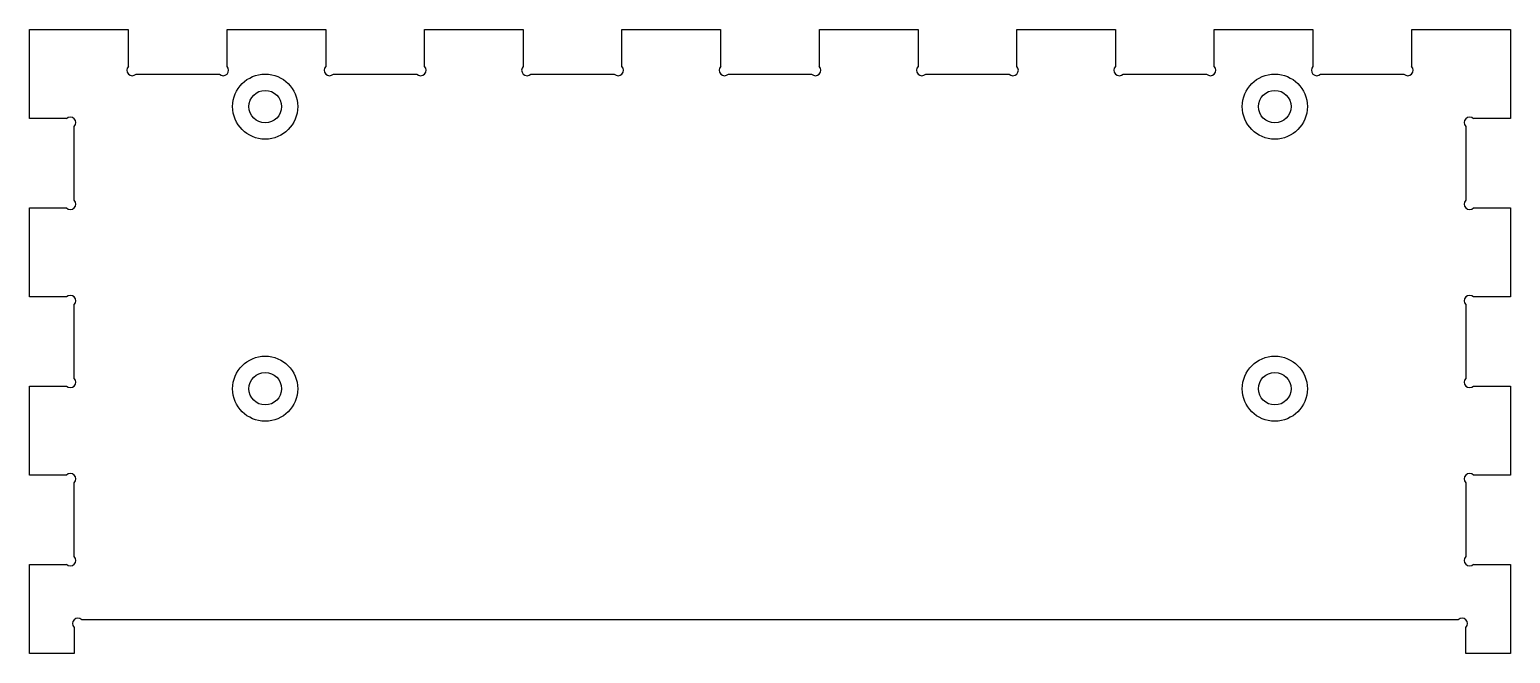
# Model space of a CAD drawing. Extents: x -68 to 68, y -29 to 29.
import ezdxf

# ---------------------------------------------------------------- set-up
doc = ezdxf.new("R2010")
doc.units = 0
doc.layers.add('MODELSKETCH_VISIBLE', color=7, linetype='CONTINUOUS')

msp = doc.modelspace()

# ---------------------------------------------------------------- linework, layer by layer
at = {"layer": 'MODELSKETCH_VISIBLE'}
for p, q in [((-68.2, 20.54), (-68.2, 28.75)), ((-68.2, 28.75), (-59.11, 28.75)), ((-59.11, 28.75), (-59.11, 25.36)), ((-50.01, 28.75), (-40.92, 28.75)), ((-50.01, 25.36), (-50.01, 28.75)), ((-40.92, 28.75), (-40.92, 25.36)), ((-31.83, 28.75), (-22.73, 28.75)), ((-31.83, 25.36), (-31.83, 28.75)), ((-22.73, 28.75), (-22.73, 25.36)), ((-13.64, 28.75), (-4.55, 28.75)), ((-13.64, 25.36), (-13.64, 28.75)), ((-4.55, 28.75), (-4.55, 25.36)), ((4.55, 25.36), (4.55, 28.75)), ((4.55, 28.75), (13.64, 28.75)), ((13.64, 28.75), (13.64, 25.36)), ((22.73, 25.36), (22.73, 28.75)), ((22.73, 28.75), (31.83, 28.75)), ((31.83, 28.75), (31.83, 25.36)), ((40.92, 25.36), (40.92, 28.75)), ((40.92, 28.75), (50.01, 28.75)), ((50.01, 28.75), (50.01, 25.36)), ((59.11, 28.75), (68.2, 28.75)), ((59.11, 25.36), (59.11, 28.75)), ((68.2, 28.75), (68.2, 20.54)), ((-58.4, 24.65), (-50.72, 24.65)), ((-40.21, 24.65), (-32.53, 24.65)), ((-22.03, 24.65), (-14.35, 24.65)), ((-3.84, 24.65), (3.84, 24.65)), ((14.35, 24.65), (22.03, 24.65)), ((32.53, 24.65), (40.21, 24.65)), ((50.72, 24.65), (58.4, 24.65)), ((-64.81, 20.54), (-68.2, 20.54)), ((68.2, 20.54), (64.81, 20.54)), ((-64.1, 13.03), (-64.1, 19.83)), ((64.1, 19.83), (64.1, 13.03)), ((-68.2, 4.11), (-68.2, 12.32)), ((-68.2, 12.32), (-64.81, 12.32)), ((64.81, 12.32), (68.2, 12.32)), ((68.2, 12.32), (68.2, 4.11)), ((-64.81, 4.11), (-68.2, 4.11)), ((68.2, 4.11), (64.81, 4.11)), ((-64.1, -3.4), (-64.1, 3.4)), ((64.1, 3.4), (64.1, -3.4)), ((-68.2, -4.11), (-64.81, -4.11)), ((-68.2, -12.32), (-68.2, -4.11)), ((64.81, -4.11), (68.2, -4.11)), ((68.2, -4.11), (68.2, -12.32)), ((-64.81, -12.32), (-68.2, -12.32)), ((-64.1, -19.83), (-64.1, -13.03)), ((64.1, -13.03), (64.1, -19.83)), ((68.2, -12.32), (64.81, -12.32)), ((-68.2, -28.75), (-68.2, -20.54)), ((-68.2, -20.54), (-64.81, -20.54)), ((64.81, -20.54), (68.2, -20.54)), ((68.2, -20.54), (68.2, -28.75)), ((63.39, -25.65), (-63.39, -25.65)), ((-64.1, -26.36), (-64.1, -28.75)), ((64.1, -28.75), (64.1, -26.36)), ((-64.1, -28.75), (-68.2, -28.75)), ((68.2, -28.75), (64.1, -28.75))]:
    msp.add_line(p, q, dxfattribs=at)
for centre, radius in [((-46.5, 21.65), 3), ((46.5, 21.65), 3), ((-46.5, 21.65), 1.5), ((46.5, 21.65), 1.5), ((-46.5, -4.35), 3), ((46.5, -4.35), 3), ((-46.5, -4.35), 1.5), ((46.5, -4.35), 1.5)]:
    msp.add_circle(centre, radius, dxfattribs=at)
for centre, start, end in [((-58.75, 25), 135, 315), ((-50.37, 25), 225, 45), ((-40.57, 25), 135, 315), ((-32.18, 25), 225, 45), ((-22.38, 25), 135, 315), ((-13.99, 25), 225, 45), ((-4.19, 25), 135, 315), ((4.19, 25), 225, 45), ((13.99, 25), 135, 315), ((22.38, 25), 225, 45), ((32.18, 25), 135, 315), ((40.57, 25), 225, 45), ((50.37, 25), 135, 315), ((58.75, 25), 225, 45), ((-64.45, 20.18), 315, 135), ((64.45, 20.18), 45, 225), ((-64.45, 12.67), 225, 45), ((64.45, 12.67), 135, 315), ((-64.45, 3.75), 315, 135), ((64.45, 3.75), 45, 225), ((-64.45, -3.75), 225, 45), ((64.45, -3.75), 135, 315), ((-64.45, -12.67), 315, 135), ((64.45, -12.67), 45, 225), ((-64.45, -20.18), 225, 45), ((64.45, -20.18), 135, 315), ((-63.75, -26), 45, 225), ((63.75, -26), 315, 135)]:
    msp.add_arc(centre, 0.5, start, end, dxfattribs=at)

doc.saveas('drawing.dxf')
